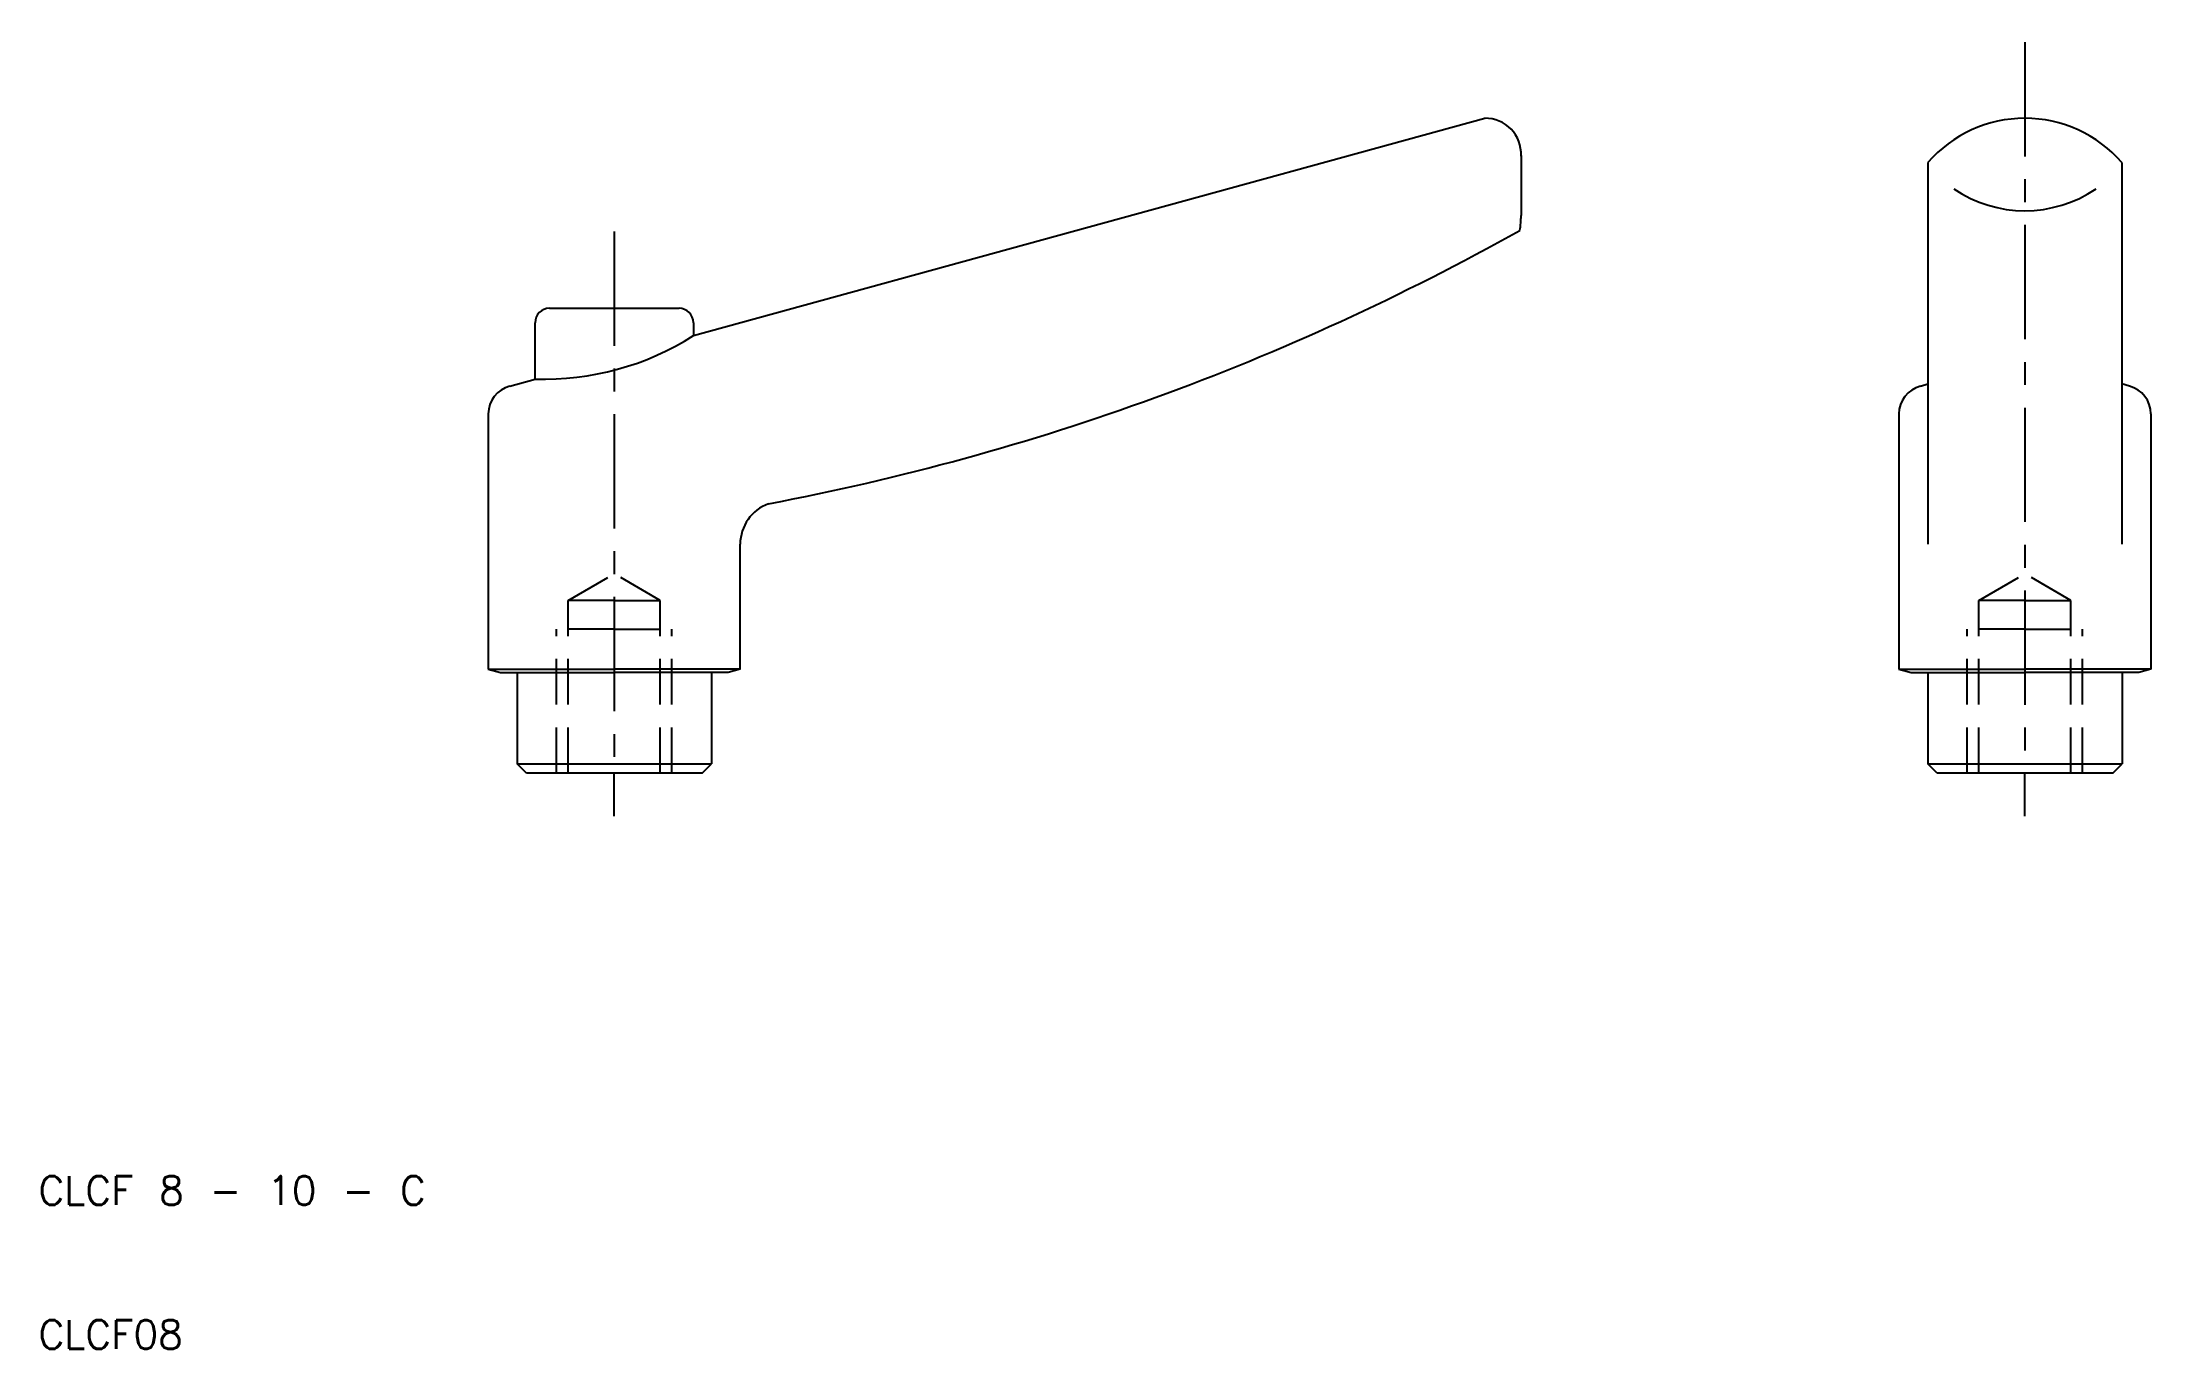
# Model space of a CAD drawing. Extents: x 10 to 157, y 10 to 101.
import ezdxf

# ---------------------------------------------------------------- set-up
doc = ezdxf.new("R2010")
doc.units = 0
doc.header["$LTSCALE"] = 0.25
doc.linetypes.add('CENTER', pattern=[50.8, 31.75, -6.35, 6.35, -6.35])
doc.linetypes.add('DASHED', pattern=[19.05, 12.7, -6.35])
doc.layers.get('0').update_dxf_attribs({"linetype": 'CONTINUOUS'})
doc.layers.add('CENTER', color=1, linetype='CENTER')
doc.styles.get("Standard").update_dxf_attribs({"font": 'txt.shx', "bigfont": 'extfont.shx'})

msp = doc.modelspace()

# ---------------------------------------------------------------- linework, layer by layer
at = {"color": 7, "linetype": 'CONTINUOUS'}
for p, q in [((55.5, 80.4), (110.49, 95.5)), ((113, 92.9), (113, 88.75)), ((141.26, 92.42), (141.26, 77.04)), ((154.74, 92.42), (154.74, 77.04)), ((45.5, 82.3), (54.5, 82.3)), ((44.5, 77.38), (44.5, 81.3)), ((55.5, 81.3), (55.5, 80.4)), ((42.74, 76.89), (44.5, 77.38)), ((140.74, 76.89), (141.26, 77.04)), ((141.26, 77.04), (141.26, 65.9)), ((154.74, 77.04), (154.74, 65.9)), ((155.26, 76.89), (154.74, 77.04)), ((41.25, 74.96), (41.25, 57.22)), ((139.25, 74.96), (139.25, 57.22)), ((156.75, 74.96), (156.75, 57.22)), ((58.75, 57.22), (58.75, 65.9)), ((41.25, 57.22), (50, 57.22)), ((41.25, 57.22), (42.09, 57)), ((58.75, 57.22), (50, 57.22)), ((58.75, 57.22), (57.91, 57)), ((139.25, 57.22), (148, 57.22)), ((139.25, 57.22), (140.09, 57)), ((156.75, 57.22), (148, 57.22)), ((156.75, 57.22), (155.91, 57)), ((42.09, 57), (43.25, 57)), ((43.25, 57), (43.25, 50.65)), ((43.25, 57), (50, 57)), ((56.75, 57), (50, 57)), ((56.75, 57), (56.75, 50.65)), ((57.91, 57), (56.75, 57)), ((140.09, 57), (141.25, 57)), ((141.25, 57), (141.25, 50.65)), ((141.25, 57), (148, 57)), ((154.75, 57), (148, 57)), ((154.75, 57), (154.75, 50.65)), ((155.91, 57), (154.75, 57)), ((43.25, 50.65), (56.75, 50.65)), ((43.9, 50), (43.25, 50.65)), ((56.1, 50), (43.9, 50)), ((56.1, 50), (56.75, 50.65)), ((141.25, 50.65), (154.75, 50.65)), ((141.9, 50), (141.25, 50.65)), ((154.1, 50), (141.9, 50)), ((154.1, 50), (154.75, 50.65))]:
    msp.add_line(p, q, dxfattribs=at)
at = {"color": 3, "linetype": 'DASHED'}
for p, q in [((46.8, 62), (50, 63.85)), ((53.2, 62), (50, 63.85)), ((144.8, 62), (148, 63.85)), ((151.2, 62), (148, 63.85)), ((46.8, 50), (46.8, 62)), ((50, 62), (46.8, 62)), ((50, 62), (53.2, 62)), ((53.2, 50), (53.2, 62)), ((144.8, 50), (144.8, 62)), ((148, 62), (144.8, 62)), ((148, 62), (151.2, 62)), ((151.2, 50), (151.2, 62)), ((46, 50), (46, 60)), ((50, 60), (46, 60)), ((50, 60), (54, 60)), ((54, 50), (54, 60)), ((144, 50), (144, 60)), ((148, 60), (144, 60)), ((148, 60), (152, 60)), ((152, 50), (152, 60))]:
    msp.add_line(p, q, dxfattribs=at)
at = {"color": 7, "linetype": 'CONTINUOUS'}
for centre, radius, start, end in [((110.52, 93.02), 2.48, 357.3302, 90.7304), ((148, 86.59), 8.91, 40.8821, 139.1179), ((148, 97.88), 8.8, 235.8143, 304.1857), ((107, 88.75), 6, 350, 0), ((28.72, 237.83), 172.11, 280.7157, 299.2843), ((45.5, 81.3), 1, 90, 180), ((54.5, 81.3), 1, 0, 90), ((45.07, 96.86), 19.49, 268.3369, 302.3758), ((43.25, 74.96), 2, 104.832, 180), ((141.25, 74.96), 2, 104.832, 180), ((154.75, 74.96), 2, 0, 75.168), ((61.75, 65.9), 3, 110, 180)]:
    msp.add_arc(centre, radius, start, end, dxfattribs=at)
msp.add_point((113, 92.9), dxfattribs=at)
at = {"layer": 'CENTER', "color": 1, "linetype": 'CENTER'}
for p, q in [((148, 100.79), (148, 50)), ((50, 87.64), (50, 50)), ((50, 47), (50, 50)), ((148, 47), (148, 50))]:
    msp.add_line(p, q, dxfattribs=at)

# ---------------------------------------------------------------- texts
at = {"color": 7, "linetype": 'CONTINUOUS'}
for s, p in [('CLCF 8 - 10 - C', (10, 20)), ('CLCF08', (10, 10))]:
    msp.add_text(s, height=2, dxfattribs=at).set_placement(p)

doc.saveas('drawing.dxf')
